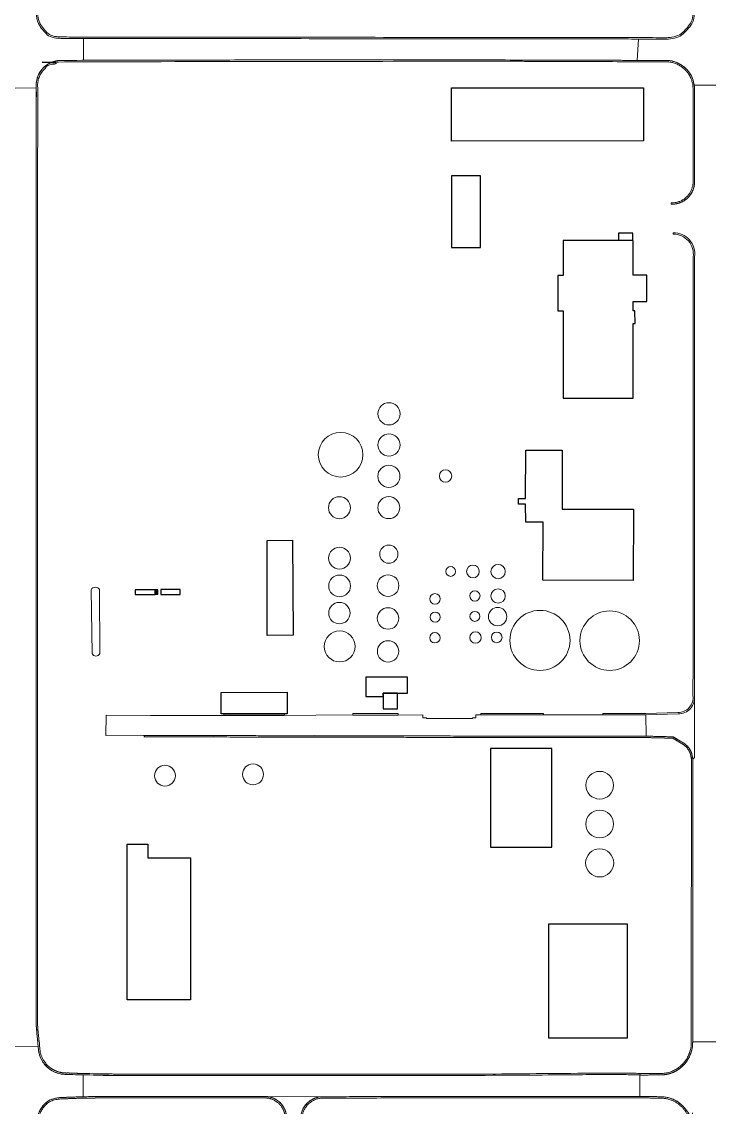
# Model space of a CAD drawing. Header units: millimetres. Extents: x 0 to 840, y 0 to 594.
# Drawn here: x 735.45 to 747.36, y 183.32 to 202.11 of the extents above; entities that cross this region are included whole.
import ezdxf

# ---------------------------------------------------------------- set-up
doc = ezdxf.new("R2010")
doc.units = ezdxf.units.MM
doc.layers.add('AC-0000-BESTAAND-co-06', color=1, linetype='Continuous')

msp = doc.modelspace()

# ---------------------------------------------------------------- linework, layer by layer
at = {"layer": 'AC-0000-BESTAAND-co-06', "linetype": 'Continuous', "lineweight": 13, "transparency": 33554687}
for p, q in [((736.523, 201.819), (736.526, 201.441)), ((746.131, 201.809), (746.108, 201.441)), ((735.341, 200.956), (735.707, 200.962)), ((747.498, 201.013), (747.098, 201.013)), ((746.261, 190.113), (746.264, 189.744)), ((735.741, 184.368), (735.332, 184.374)), ((736.519, 183.88), (736.516, 183.504)), ((746.155, 183.879), (746.156, 183.506)), ((739.638, 183.508), (740.665, 183.504))]:
    msp.add_line(p, q, dxfattribs=at)
at = {"layer": 'AC-0000-BESTAAND-co-06', "linetype": 'Continuous', "lineweight": 30, "transparency": 33554687}
for p, q in [((737.811, 192.275), (737.763, 192.275)), ((737.799, 192.26), (737.784, 192.234)), ((737.784, 192.22), (737.799, 192.195)), ((737.811, 192.193), (737.811, 192.275)), ((737.811, 192.193), (737.763, 192.193))]:
    msp.add_line(p, q, dxfattribs=at)
at = {"layer": 'AC-0000-BESTAAND-co-06', "linetype": 'Continuous', "lineweight": 13, "transparency": 33554687, "flags": 128}
for points in [[(746.699, 198.952, 0.426213), (747.103, 199.334), (747.103, 199.334), (747.102, 200.933), (747.098, 201.013), (747.098, 201.013, 0.342661), (746.66, 201.438), (746.66, 201.438), (745.642, 201.444), (740.958, 201.45), (736.526, 201.441), (736.114, 201.438), (736.114, 201.438, 0.431661), (735.707, 200.962), (735.707, 200.962), (735.704, 197.478)], [(745.516, 190.136), (746.261, 190.137), (746.814, 190.152), (746.814, 190.152, 0.458448), (747.076, 190.447), (747.076, 190.447), (747.078, 191.005), (747.078, 192.328), (747.08, 193.057), (747.078, 195.108), (747.079, 198.038), (747.079, 198.038, 0.460504), (746.734, 198.433), (746.734, 198.433), (746.734, 198.456), (746.734, 198.456, -0.468963), (747.103, 198.038), (747.103, 198.038), (747.1, 190.447), (747.1, 190.447, -0.463043), (746.817, 190.128), (746.817, 190.128), (746.261, 190.113), (745.516, 190.112), (745.516, 190.136)], [(735.704, 197.478), (735.706, 189.837), (735.703, 185.122), (735.703, 184.744), (735.741, 184.368), (735.741, 184.368, 0.434752), (736.25, 183.891), (736.25, 183.891), (736.519, 183.88), (737.41, 183.869), (743.217, 183.87), (745.746, 183.89), (746.155, 183.879)], [(736.804, 191.173), (736.8, 192.28), (736.8, 192.28, 0.595518), (736.656, 192.279), (736.656, 192.279), (736.672, 191.172), (736.672, 191.172, 0.636364), (736.804, 191.173)], [(736.915, 190.105), (737.683, 190.103), (740.005, 190.1), (740.548, 190.11), (742.4, 190.111), (742.4, 190.06), (742.46, 190.06), (742.46, 190.051), (743.258, 190.051), (743.258, 190.06), (743.318, 190.06), (743.318, 190.111), (746.261, 190.113), (746.817, 190.128), (746.817, 190.128, 0.463043), (747.1, 190.447)], [(746.731, 189.733), (746.819, 189.681), (746.92, 189.621), (746.92, 189.621, -0.163459), (747.056, 189.44), (747.056, 189.44), (747.073, 189.343)], [(739.638, 183.508, -0.429423), (740.042, 183.133), (740.042, 183.133), (740.282, 183.133), (740.282, 183.133, -0.399454), (740.665, 183.504)], [(746.156, 183.506), (746.512, 183.504), (746.512, 183.504, -0.155354), (746.836, 183.4), (746.836, 183.4, -0.115018), (747.021, 183.172), (747.021, 183.172, -0.099809), (747.068, 182.988)]]:
    msp.add_lwpolyline(points, format="xyb", dxfattribs=at)
at = {"layer": 'AC-0000-BESTAAND-co-06', "linetype": 'Continuous', "lineweight": 30, "transparency": 33554687, "flags": 128}
for points in [[(742.895, 200.964), (746.217, 200.964), (746.218, 200.047), (742.896, 200.044), (742.895, 200.964)], [(742.893, 199.442), (742.894, 198.422), (742.894, 198.199), (743.398, 198.2), (743.396, 199.443), (742.893, 199.442)], [(746.035, 198.323), (746.035, 198.447), (745.786, 198.447), (745.786, 198.324)], [(744.181, 193.445), (744.178, 193.757), (744.054, 193.759), (744.055, 193.857), (744.175, 193.859), (744.181, 194.696), (744.813, 194.695), (744.811, 193.675), (746.045, 193.673), (746.041, 192.44), (744.479, 192.444), (744.481, 193.446), (744.181, 193.445)], [(740.153, 191.49), (739.702, 191.488), (739.701, 193.132), (740.145, 193.134), (740.153, 191.49)], [(740.049, 190.132), (738.909, 190.13), (738.909, 190.502), (740.048, 190.504), (740.049, 190.132)], [(745.937, 186.496), (745.938, 184.516), (744.581, 184.516), (744.581, 186.496), (745.937, 186.496)]]:
    msp.add_lwpolyline(points, dxfattribs=at)
for points in [[(746.043, 195.595), (746.041, 196.887), (746.073, 196.887), (746.072, 197.107), (746.043, 197.107), (746.043, 197.269), (746.278, 197.269), (746.278, 197.725), (746.043, 197.725), (746.042, 198.323), (744.826, 198.324), (744.826, 197.716), (744.825, 197.716), (744.737, 197.716), (744.737, 197.103), (744.826, 197.103), (744.827, 195.595)], [(737.416, 192.193), (737.763, 192.193), (737.763, 192.275), (737.416, 192.275)], [(737.773, 192.26), (737.799, 192.26), (737.799, 192.195), (737.773, 192.195)], [(737.865, 192.193), (738.199, 192.193), (738.199, 192.281), (737.865, 192.281)], [(742.136, 190.764), (741.41, 190.764), (741.41, 190.428), (741.71, 190.428), (741.71, 190.488), (742.136, 190.488)], [(741.962, 190.488), (741.71, 190.488), (741.71, 190.216), (741.962, 190.216)], [(744.63, 189.532), (743.572, 189.531), (743.573, 187.82), (744.631, 187.82)], [(737.278, 187.874), (737.638, 187.876), (737.64, 187.637), (738.378, 187.638), (738.377, 187.49), (738.378, 185.18), (737.279, 185.18)]]:
    msp.add_lwpolyline(points, close=True, dxfattribs=at)
at = {"layer": 'AC-0000-BESTAAND-co-06', "linetype": 'Continuous', "lineweight": 13, "transparency": 33554687, "flags": 128}
for points in [[(747.103, 198.038), (747.1, 190.447), (747.105, 189.546), (747.105, 189.377), (747.073, 189.343), (747.071, 184.453), (747.491, 184.453), (747.494, 189.103), (747.492, 189.17)], [(736.915, 190.105), (736.912, 189.758), (738.778, 189.752), (740.526, 189.754), (742.397, 189.747), (746.264, 189.744), (746.731, 189.733)], [(738.952, 190.102), (738.952, 190.126), (740.005, 190.124), (740.005, 190.1), (738.952, 190.102)], [(744.489, 190.135), (744.489, 190.112), (743.405, 190.111), (743.405, 190.134), (744.081, 190.134), (744.489, 190.135)], [(736.516, 183.504), (737.405, 183.51), (739.638, 183.508)], [(740.665, 183.504), (743.235, 183.508), (746.156, 183.506)]]:
    msp.add_lwpolyline(points, dxfattribs=at)
msp.add_lwpolyline([(741.187, 190.11), (741.973, 190.11), (741.972, 190.134), (741.39, 190.136), (741.328, 190.137), (741.187, 190.134)], close=True, dxfattribs=at)
at = {"layer": 'AC-0000-BESTAAND-co-06', "linetype": 'Continuous', "lineweight": 13, "transparency": 33554687}
for centre, radius in [((741.812, 195.323), 0.192), ((740.975, 194.614), 0.386), ((741.812, 194.784), 0.192), ((741.811, 194.241), 0.192), ((742.792, 194.246), 0.107), ((740.955, 193.697), 0.19), ((741.81, 193.7), 0.191), ((740.956, 192.825), 0.19), ((741.81, 192.894), 0.158), ((742.881, 192.594), 0.0844), ((743.267, 192.594), 0.11), ((743.703, 192.592), 0.124), ((740.958, 192.344), 0.189), ((741.797, 192.349), 0.187), ((742.609, 192.12), 0.0907), ((743.3, 192.17), 0.0891), ((743.702, 192.169), 0.124), ((740.955, 191.873), 0.185), ((741.797, 191.781), 0.186), ((742.613, 191.805), 0.0868), ((743.3, 191.817), 0.0863), ((743.694, 191.813), 0.159), ((744.427, 191.401), 0.52), ((745.634, 191.397), 0.515), ((740.959, 191.296), 0.268), ((742.608, 191.447), 0.0899), ((743.31, 191.45), 0.0993), ((743.678, 191.453), 0.0923), ((741.798, 191.211), 0.185), ((737.934, 189.06), 0.18), ((739.459, 189.083), 0.181), ((745.462, 188.895), 0.24), ((745.462, 188.223), 0.24), ((745.461, 187.55), 0.243)]:
    msp.add_circle(centre, radius, dxfattribs=at)
at = {"layer": 'AC-0000-BESTAAND-co-06', "linetype": 'Continuous', "lineweight": 30, "transparency": 33554687}
msp.add_circle((737.78, 192.227), 0.006, dxfattribs=at)
at = {"layer": 'AC-0000-BESTAAND-co-06', "linetype": 'Continuous', "lineweight": 13, "transparency": 33554687}
msp.add_arc((746.744, 198.093), 0.363, 351.1642, 91.6624, dxfattribs=at)
for points, knots in [([(736.131, 201.845), (736.261, 201.844), (736.392, 201.844), (736.523, 201.843), (738.012, 201.842), (739.502, 201.84), (740.991, 201.839), (742.547, 201.838), (744.103, 201.836), (745.659, 201.835), (745.816, 201.834), (745.973, 201.834), (746.131, 201.833), (746.295, 201.833), (746.46, 201.833), (746.624, 201.832), (746.684, 201.834), (746.808, 201.849), (746.87, 201.9), (746.93, 201.95), (746.994, 202.019), (747.035, 202.084), (747.065, 202.132), (747.077, 202.213), (747.077, 202.259), (747.078, 202.351), (747.079, 202.443), (747.08, 202.535), (747.081, 203.249), (747.082, 203.963), (747.083, 204.677), (747.091, 204.669), (747.099, 204.661), (747.107, 204.653), (747.106, 203.947), (747.105, 203.241), (747.104, 202.535), (747.103, 202.443), (747.102, 202.351), (747.101, 202.259), (747.101, 202.21), (747.089, 202.123), (747.057, 202.073), (747.014, 202.004), (746.946, 201.931), (746.883, 201.879), (746.819, 201.826), (746.69, 201.81), (746.628, 201.808), (746.462, 201.809), (746.296, 201.809), (746.131, 201.809), (745.973, 201.81), (745.816, 201.81), (745.659, 201.811), (744.103, 201.812), (742.547, 201.814), (740.991, 201.815), (739.502, 201.816), (738.012, 201.818), (736.523, 201.819), (736.392, 201.82), (736.261, 201.82), (736.131, 201.821), (736.077, 201.821), (735.951, 201.831), (735.897, 201.882), (735.841, 201.935), (735.779, 202.008), (735.745, 202.077), (735.72, 202.127), (735.709, 202.206), (735.71, 202.255), (735.71, 202.347), (735.711, 202.439), (735.711, 202.531), (735.71, 204.741), (735.709, 206.952), (735.708, 209.163), (735.707, 212.481), (735.706, 215.798), (735.704, 219.115), (735.711, 219.28), (735.717, 219.445), (735.723, 219.609), (735.731, 219.609), (735.739, 219.609), (735.747, 219.609), (735.741, 219.444), (735.735, 219.279), (735.728, 219.115), (735.73, 217.346), (735.731, 215.577), (735.732, 213.808), (735.732, 213.781), (735.732, 213.753), (735.732, 213.726), (735.732, 212.205), (735.732, 210.684), (735.732, 209.163), (735.733, 207.403), (735.734, 205.643), (735.735, 203.882), (735.735, 203.875), (735.735, 203.868), (735.735, 203.86), (735.735, 203.798), (735.735, 203.735), (735.734, 203.672), (735.734, 203.637), (735.734, 203.602), (735.734, 203.567), (735.734, 203.48), (735.734, 203.393), (735.734, 203.306), (735.734, 203.253), (735.734, 203.199), (735.734, 203.145), (735.735, 202.961), (735.736, 202.778), (735.737, 202.594), (735.736, 202.482), (735.735, 202.369), (735.734, 202.257), (735.733, 202.21), (735.743, 202.135), (735.767, 202.087), (735.799, 202.023), (735.858, 201.953), (735.911, 201.904), (735.963, 201.854), (736.082, 201.845), (736.134, 201.845), (736.133, 201.845), (736.132, 201.845), (736.131, 201.845)], [0, 0, 0, 0, 0.016667, 0.016667, 0.016667, 0.033333, 0.033333, 0.033333, 0.05, 0.05, 0.05, 0.066667, 0.066667, 0.066667, 0.133333, 0.133333, 0.133333, 0.158228, 0.158228, 0.158228, 0.182426, 0.182426, 0.182426, 0.2, 0.2, 0.2, 0.233333, 0.233333, 0.233333, 0.266667, 0.266667, 0.266667, 0.333333, 0.333333, 0.333333, 0.366667, 0.366667, 0.366667, 0.4, 0.4, 0.4, 0.417777, 0.417777, 0.417777, 0.442024, 0.442024, 0.442024, 0.466667, 0.466667, 0.466667, 0.533333, 0.533333, 0.533333, 0.55, 0.55, 0.55, 0.566667, 0.566667, 0.566667, 0.583333, 0.583333, 0.583333, 0.6, 0.6, 0.6, 0.624077, 0.624077, 0.624077, 0.64861, 0.64861, 0.64861, 0.666667, 0.666667, 0.666667, 0.68, 0.68, 0.68, 0.693333, 0.693333, 0.693333, 0.706667, 0.706667, 0.706667, 0.72, 0.72, 0.72, 0.733333, 0.733333, 0.733333, 0.739394, 0.739394, 0.739394, 0.745455, 0.745455, 0.745455, 0.751515, 0.751515, 0.751515, 0.757576, 0.757576, 0.757576, 0.763636, 0.763636, 0.763636, 0.769697, 0.769697, 0.769697, 0.775758, 0.775758, 0.775758, 0.781818, 0.781818, 0.781818, 0.787879, 0.787879, 0.787879, 0.793939, 0.793939, 0.793939, 0.8, 0.8, 0.8, 0.866667, 0.866667, 0.866667, 0.884812, 0.884812, 0.884812, 0.909171, 0.909171, 0.909171, 0.933333, 0.933333, 0.933333, 1, 1, 1, 1]), ([(735.704, 219.115), (735.706, 215.798), (735.707, 212.481), (735.708, 209.163), (735.709, 206.952), (735.71, 204.741), (735.711, 202.531), (735.711, 202.439), (735.71, 202.347), (735.71, 202.255), (735.709, 202.206), (735.72, 202.127), (735.745, 202.077), (735.779, 202.008), (735.841, 201.935), (735.897, 201.882), (735.951, 201.831), (736.077, 201.821), (736.131, 201.821), (736.261, 201.82), (736.392, 201.82), (736.523, 201.819), (738.012, 201.818), (739.502, 201.816), (740.991, 201.815), (742.547, 201.814), (744.103, 201.812), (745.659, 201.811), (745.816, 201.81), (745.973, 201.81), (746.131, 201.809), (746.296, 201.809), (746.462, 201.809), (746.628, 201.808), (746.69, 201.81), (746.819, 201.826), (746.883, 201.879), (746.946, 201.931), (747.014, 202.004), (747.057, 202.073), (747.089, 202.123), (747.101, 202.21), (747.101, 202.259)], [0, 0, 0, 0, 0.083333, 0.083333, 0.083333, 0.166667, 0.166667, 0.166667, 0.25, 0.25, 0.25, 0.317712, 0.317712, 0.317712, 0.409713, 0.409713, 0.409713, 0.5, 0.5, 0.5, 0.55, 0.55, 0.55, 0.6, 0.6, 0.6, 0.65, 0.65, 0.65, 0.7, 0.7, 0.7, 0.75, 0.75, 0.75, 0.84241, 0.84241, 0.84241, 0.933336, 0.933336, 0.933336, 1, 1, 1, 1]), ([(747.071, 184.453), (747.071, 184.437), (747.07, 184.421), (747.07, 184.405), (747.069, 184.377), (747.064, 184.345), (747.056, 184.316), (747.043, 184.269), (747.028, 184.22), (747.004, 184.174), (746.979, 184.123), (746.945, 184.082), (746.903, 184.042), (746.846, 183.987), (746.787, 183.944), (746.714, 183.917), (746.667, 183.899), (746.619, 183.888), (746.572, 183.884), (746.54, 183.881), (746.507, 183.879), (746.475, 183.88), (746.369, 183.88), (746.262, 183.879), (746.155, 183.879)], [0, 0, 0, 0, 0.333333, 0.333333, 0.333333, 0.367542, 0.367542, 0.367542, 0.42506, 0.42506, 0.42506, 0.488442, 0.488442, 0.488442, 0.574532, 0.574532, 0.574532, 0.62991, 0.62991, 0.62991, 0.666667, 0.666667, 0.666667, 1, 1, 1, 1]), ([(735.704, 172.504), (735.704, 174.634), (735.703, 176.764), (735.703, 178.895), (735.705, 180.28), (735.707, 181.664), (735.708, 183.049), (735.711, 183.101), (735.722, 183.172), (735.748, 183.224), (735.767, 183.263), (735.79, 183.303), (735.818, 183.34), (735.841, 183.37), (735.868, 183.394), (735.895, 183.416), (735.953, 183.467), (736.066, 183.484), (736.125, 183.489), (736.255, 183.494), (736.386, 183.499), (736.516, 183.504)], [0, 0, 0, 0, 0.166667, 0.166667, 0.166667, 0.333333, 0.333333, 0.333333, 0.423157, 0.423157, 0.423157, 0.491289, 0.491289, 0.491289, 0.545442, 0.545442, 0.545442, 0.666667, 0.666667, 0.666667, 1, 1, 1, 1])]:
    msp.add_open_spline(points, degree=3, knots=knots, dxfattribs=at)
for points, weights, knots in [([(746.699, 198.952), (746.932, 198.941), (747.101, 199.101), (747.103, 199.334), (747.103, 199.867), (747.103, 200.4), (747.102, 200.933), (747.101, 200.96), (747.1, 200.987), (747.098, 201.013), (747.065, 201.247), (746.895, 201.412), (746.66, 201.438), (746.476, 201.437), (746.292, 201.436), (746.108, 201.436), (745.952, 201.439), (745.797, 201.441), (745.642, 201.444), (744.08, 201.446), (742.519, 201.448), (740.958, 201.45), (739.481, 201.447), (738.003, 201.444), (736.526, 201.441), (736.389, 201.44), (736.251, 201.439), (736.114, 201.438), (735.851, 201.425), (735.679, 201.224), (735.707, 200.962), (735.706, 199.801), (735.705, 198.64), (735.704, 197.478), (735.704, 194.931), (735.705, 192.384), (735.706, 189.837), (735.705, 188.265), (735.704, 186.694), (735.703, 185.122), (735.703, 184.996), (735.703, 184.87), (735.703, 184.744), (735.716, 184.619), (735.729, 184.493), (735.741, 184.368), (735.741, 184.073), (735.956, 183.872), (736.25, 183.891), (736.34, 183.887), (736.429, 183.884), (736.519, 183.88), (736.816, 183.876), (737.113, 183.872), (737.41, 183.869), (739.346, 183.869), (741.282, 183.87), (743.217, 183.87), (744.06, 183.877), (744.903, 183.883), (745.746, 183.89), (745.889, 183.886), (746.031, 183.883), (746.174, 183.88), (746.168, 183.879), (746.162, 183.879), (746.155, 183.879), (746.262, 183.879), (746.369, 183.88), (746.475, 183.88), (746.507, 183.879), (746.54, 183.881), (746.572, 183.884), (746.619, 183.888), (746.667, 183.899), (746.714, 183.917), (746.787, 183.944), (746.846, 183.987), (746.903, 184.042), (746.945, 184.082), (746.979, 184.123), (747.004, 184.174), (747.028, 184.22), (747.043, 184.269), (747.056, 184.316), (747.064, 184.345), (747.069, 184.377), (747.07, 184.405), (747.07, 184.421), (747.071, 184.437), (747.071, 184.453), (747.071, 186.083), (747.072, 187.713), (747.073, 189.343), (747.067, 189.376), (747.062, 189.408), (747.056, 189.44), (747.031, 189.514), (746.984, 189.577), (746.92, 189.621), (746.886, 189.641), (746.853, 189.661), (746.819, 189.681), (746.79, 189.698), (746.76, 189.715), (746.731, 189.733), (746.576, 189.736), (746.42, 189.74), (746.264, 189.744), (744.983, 189.745), (743.702, 189.746), (742.421, 189.747), (740.807, 189.75), (739.194, 189.753), (737.58, 189.756), (737.58, 189.748), (737.58, 189.74), (737.58, 189.732), (739.186, 189.729), (740.792, 189.726), (742.397, 189.723), (743.533, 189.722), (744.669, 189.721), (745.805, 189.72), (745.805, 189.72), (745.805, 189.72), (745.805, 189.72), (745.958, 189.72), (746.111, 189.72), (746.264, 189.72), (746.418, 189.716), (746.571, 189.712), (746.724, 189.709), (746.752, 189.692), (746.78, 189.676), (746.807, 189.66), (746.84, 189.641), (746.873, 189.621), (746.905, 189.602), (746.966, 189.56), (747.01, 189.502), (747.033, 189.432), (747.038, 189.402), (747.043, 189.372), (747.049, 189.341), (747.048, 187.712), (747.047, 186.082), (747.047, 184.453), (747.047, 184.438), (747.046, 184.423), (747.046, 184.407), (747.045, 184.38), (747.04, 184.349), (747.033, 184.322), (747.021, 184.277), (747.006, 184.23), (746.983, 184.186), (746.958, 184.137), (746.926, 184.098), (746.886, 184.059), (746.831, 184.007), (746.774, 183.966), (746.704, 183.939), (746.66, 183.922), (746.614, 183.912), (746.569, 183.908), (746.538, 183.905), (746.505, 183.903), (746.475, 183.904), (746.232, 183.907), (745.989, 183.91), (745.746, 183.914), (744.903, 183.907), (744.06, 183.901), (743.217, 183.894), (741.282, 183.894), (739.346, 183.893), (737.41, 183.893), (737.13, 183.896), (736.849, 183.9), (736.568, 183.904), (736.552, 183.904), (736.536, 183.904), (736.52, 183.904), (736.431, 183.908), (736.343, 183.911), (736.254, 183.915), (735.971, 183.896), (735.764, 184.091), (735.765, 184.374), (735.752, 184.498), (735.74, 184.622), (735.727, 184.745), (735.727, 184.871), (735.727, 184.997), (735.727, 185.122), (735.728, 186.694), (735.729, 188.265), (735.73, 189.837), (735.729, 192.384), (735.728, 194.931), (735.728, 197.478), (735.728, 197.478), (735.728, 197.478), (735.728, 197.478), (735.729, 198.64), (735.73, 199.801), (735.731, 200.962), (735.706, 201.209), (735.867, 201.398), (736.114, 201.414), (738.07, 201.417), (740.026, 201.421), (741.982, 201.425), (742.469, 201.424), (742.957, 201.424), (743.444, 201.424), (743.575, 201.424), (743.706, 201.424), (743.836, 201.424), (744.08, 201.423), (744.324, 201.423), (744.567, 201.423), (745.116, 201.421), (745.665, 201.418), (746.215, 201.415), (746.329, 201.415), (746.443, 201.414), (746.557, 201.414), (746.59, 201.414), (746.623, 201.414), (746.656, 201.414), (746.878, 201.389), (747.04, 201.234), (747.075, 201.012), (747.076, 200.986), (747.077, 200.959), (747.078, 200.932), (747.079, 200.4), (747.079, 199.867), (747.079, 199.334), (747.074, 199.118), (746.917, 198.968), (746.7, 198.973), (746.7, 198.966), (746.699, 198.959), (746.699, 198.952), (746.699, 198.952), (746.699, 198.952), (746.699, 198.952), (746.699, 198.952), (746.699, 198.952), (746.699, 198.952)], [1, 0.795024987981, 0.795024987981, 1, 1, 1, 1, 1, 1, 1, 0.859895152396, 0.859895152396, 1, 1, 1, 1, 1, 1, 1, 1, 1, 1, 1, 1, 1, 1, 1, 1, 0.790579592471, 0.790579592471, 1, 1, 1, 1, 1, 1, 1, 1, 1, 1, 1, 1, 1, 1, 1, 1, 0.788048414194, 0.788048414194, 1, 1, 1, 1, 1, 1, 1, 1, 1, 1, 1, 1, 1, 1, 1, 1, 1, 1, 1, 1, 1, 1, 1, 1, 1, 1, 1, 1, 1, 1, 1, 1, 1, 1, 1, 1, 1, 1, 1, 1, 1, 1, 1, 1, 1, 1, 1, 1, 1, 0.965301980866, 0.965301980866, 1, 1, 1, 1, 1, 1, 1, 1, 1, 1, 1, 1, 1, 1, 1, 1, 1, 1, 1, 1, 1, 1, 1, 1, 1, 1, 1, 1, 1, 1, 1, 1, 1, 1, 1, 1, 1, 1, 1, 1, 0.965301980866, 0.965301980866, 1, 1, 1, 1, 1, 1, 1, 1, 1, 1, 1, 1, 1, 1, 1, 1, 1, 1, 1, 1, 1, 1, 1, 1, 1, 1, 1, 1, 1, 1, 1, 1, 1, 1, 1, 1, 1, 1, 1, 1, 1, 1, 1, 1, 1, 1, 0.788048414194, 0.788048414194, 1, 1, 1, 1, 1, 1, 1, 1, 1, 1, 1, 1, 1, 1, 1, 1, 1, 1, 1, 0.795737370294, 0.795737370294, 1, 1, 1, 1, 1, 1, 1, 1, 1, 1, 1, 1, 1, 1, 1, 1, 1, 1, 1, 1, 1, 1, 0.862890474782, 0.862890474782, 1, 1, 1, 1, 1, 1, 1, 0.805205473, 0.805205473, 1, 1, 1, 1, 1, 1, 1, 1, 1, 1], [0, 0, 0, 0, 0.022727, 0.022727, 0.022727, 0.034091, 0.034091, 0.034091, 0.045455, 0.045455, 0.045455, 0.068182, 0.068182, 0.068182, 0.090909, 0.090909, 0.090909, 0.096591, 0.096591, 0.096591, 0.102273, 0.102273, 0.102273, 0.107955, 0.107955, 0.107955, 0.113636, 0.113636, 0.113636, 0.136364, 0.136364, 0.136364, 0.159091, 0.159091, 0.159091, 0.164773, 0.164773, 0.164773, 0.170455, 0.170455, 0.170455, 0.176136, 0.176136, 0.176136, 0.181818, 0.181818, 0.181818, 0.204545, 0.204545, 0.204545, 0.209091, 0.209091, 0.209091, 0.213636, 0.213636, 0.213636, 0.218182, 0.218182, 0.218182, 0.222727, 0.222727, 0.222727, 0.227273, 0.227273, 0.227273, 0.25, 0.25, 0.25, 0.272727, 0.272727, 0.272727, 0.275233, 0.275233, 0.275233, 0.279009, 0.279009, 0.279009, 0.284879, 0.284879, 0.284879, 0.2892, 0.2892, 0.2892, 0.293122, 0.293122, 0.293122, 0.295455, 0.295455, 0.295455, 0.318182, 0.318182, 0.318182, 0.329545, 0.329545, 0.329545, 0.340909, 0.340909, 0.340909, 0.363636, 0.363636, 0.363636, 0.375, 0.375, 0.375, 0.386364, 0.386364, 0.386364, 0.409091, 0.409091, 0.409091, 0.431818, 0.431818, 0.431818, 0.454545, 0.454545, 0.454545, 0.477273, 0.477273, 0.477273, 0.5, 0.5, 0.5, 0.522727, 0.522727, 0.522727, 0.545455, 0.545455, 0.545455, 0.568182, 0.568182, 0.568182, 0.590909, 0.590909, 0.590909, 0.602273, 0.602273, 0.602273, 0.613636, 0.613636, 0.613636, 0.636364, 0.636364, 0.636364, 0.643939, 0.643939, 0.643939, 0.651515, 0.651515, 0.651515, 0.659091, 0.659091, 0.659091, 0.661412, 0.661412, 0.661412, 0.665336, 0.665336, 0.665336, 0.669631, 0.669631, 0.669631, 0.675521, 0.675521, 0.675521, 0.679279, 0.679279, 0.679279, 0.681818, 0.681818, 0.681818, 0.6875, 0.6875, 0.6875, 0.693182, 0.693182, 0.693182, 0.698864, 0.698864, 0.698864, 0.704545, 0.704545, 0.704545, 0.715909, 0.715909, 0.715909, 0.727273, 0.727273, 0.727273, 0.75, 0.75, 0.75, 0.755682, 0.755682, 0.755682, 0.761364, 0.761364, 0.761364, 0.767045, 0.767045, 0.767045, 0.772727, 0.772727, 0.772727, 0.795455, 0.795455, 0.795455, 0.818182, 0.818182, 0.818182, 0.840909, 0.840909, 0.840909, 0.844156, 0.844156, 0.844156, 0.847403, 0.847403, 0.847403, 0.850649, 0.850649, 0.850649, 0.853896, 0.853896, 0.853896, 0.857143, 0.857143, 0.857143, 0.86039, 0.86039, 0.86039, 0.863636, 0.863636, 0.863636, 0.886364, 0.886364, 0.886364, 0.897727, 0.897727, 0.897727, 0.909091, 0.909091, 0.909091, 0.931818, 0.931818, 0.931818, 0.954545, 0.954545, 0.954545, 0.977273, 0.977273, 0.977273, 1, 1, 1, 1]), ([(736.553, 162.724), (736.46, 162.724), (736.362, 162.724), (736.27, 162.724), (736.18, 162.724), (736.089, 162.746), (736, 162.782), (735.88, 162.83), (735.79, 162.939), (735.721, 163.028), (735.643, 163.128), (735.63, 163.338), (735.633, 163.436), (735.633, 163.434), (735.633, 163.433), (735.633, 163.431), (735.666, 163.895), (735.7, 164.358), (735.733, 164.821), (735.732, 165.272), (735.731, 165.723), (735.731, 166.174), (735.73, 166.995), (735.73, 167.816), (735.729, 168.637), (735.729, 169.712), (735.729, 170.786), (735.729, 171.861), (735.728, 172.054), (735.728, 172.247), (735.727, 172.44), (735.727, 172.461), (735.728, 172.482), (735.728, 172.504), (735.728, 172.504), (735.728, 172.504), (735.728, 172.504), (735.728, 174.634), (735.727, 176.764), (735.727, 178.895), (735.729, 180.279), (735.73, 181.663), (735.732, 183.047), (735.735, 183.096), (735.746, 183.165), (735.77, 183.215), (735.789, 183.252), (735.81, 183.29), (735.837, 183.325), (735.858, 183.352), (735.883, 183.374), (735.907, 183.395), (735.964, 183.444), (736.072, 183.461), (736.129, 183.465), (736.258, 183.47), (736.387, 183.475), (736.517, 183.48), (736.813, 183.482), (737.109, 183.484), (737.406, 183.486), (738.15, 183.485), (738.894, 183.484), (739.638, 183.484), (739.854, 183.495), (740.012, 183.348), (740.018, 183.133), (740.018, 183.062), (740.017, 182.992), (740.017, 182.922), (740.025, 182.922), (740.033, 182.922), (740.041, 182.922), (740.041, 182.992), (740.042, 183.062), (740.042, 183.133), (740.039, 183.364), (739.87, 183.522), (739.638, 183.508), (738.894, 183.508), (738.15, 183.509), (737.405, 183.51), (737.109, 183.508), (736.813, 183.506), (736.516, 183.504), (736.386, 183.499), (736.255, 183.494), (736.125, 183.489), (736.066, 183.484), (735.953, 183.467), (735.895, 183.416), (735.868, 183.394), (735.841, 183.37), (735.818, 183.34), (735.79, 183.303), (735.767, 183.263), (735.748, 183.224), (735.722, 183.172), (735.711, 183.101), (735.708, 183.049), (735.707, 181.664), (735.705, 180.28), (735.703, 178.895), (735.703, 176.764), (735.704, 174.634), (735.704, 172.504), (735.704, 172.483), (735.703, 172.461), (735.703, 172.44), (735.704, 172.247), (735.704, 172.054), (735.705, 171.861), (735.705, 170.786), (735.705, 169.712), (735.705, 168.637), (735.706, 167.816), (735.706, 166.995), (735.707, 166.174), (735.707, 165.724), (735.708, 165.273), (735.708, 164.823), (735.675, 164.359), (735.643, 163.895), (735.61, 163.431), (735.606, 163.331), (735.62, 163.118), (735.699, 163.016), (735.771, 162.923), (735.864, 162.81), (735.989, 162.76), (736.081, 162.722), (736.176, 162.699), (736.27, 162.699), (736.358, 162.699), (736.452, 162.7), (736.541, 162.7), (736.545, 162.708), (736.549, 162.716), (736.553, 162.724)], [1, 1, 1, 1, 1, 1, 1, 1, 1, 1, 1, 1, 1, 1, 1, 1, 1, 1, 1, 1, 1, 1, 1, 1, 1, 1, 1, 1, 1, 1, 1, 1, 1, 1, 1, 1, 1, 1, 1, 1, 1, 1, 1, 1, 1, 1, 1, 1, 1, 1, 1, 1, 1, 1, 1, 1, 1, 1, 1, 1, 1, 1, 1, 1, 0.798392317005, 0.798392317005, 1, 1, 1, 1, 1, 1, 1, 1, 1, 1, 0.792408439284, 0.792408439284, 1, 1, 1, 1, 1, 1, 1, 1, 1, 1, 1, 1, 1, 1, 1, 1, 1, 1, 1, 1, 1, 1, 1, 1, 1, 1, 1, 1, 1, 1, 1, 1, 1, 1, 1, 1, 1, 1, 1, 1, 1, 1, 1, 1, 1, 1, 1, 1, 1, 1, 1, 1, 1, 1, 1, 1, 1, 1, 1, 1, 1], [0, 0, 0, 0, 0.01048, 0.01048, 0.01048, 0.020737, 0.020737, 0.020737, 0.034541, 0.034541, 0.034541, 0.05, 0.05, 0.05, 0.1, 0.1, 0.1, 0.15, 0.15, 0.15, 0.16, 0.16, 0.16, 0.17, 0.17, 0.17, 0.18, 0.18, 0.18, 0.19, 0.19, 0.19, 0.2, 0.2, 0.2, 0.25, 0.25, 0.25, 0.275, 0.275, 0.275, 0.3, 0.3, 0.3, 0.31362, 0.31362, 0.31362, 0.323805, 0.323805, 0.323805, 0.331636, 0.331636, 0.331636, 0.35, 0.35, 0.35, 0.4, 0.4, 0.4, 0.425, 0.425, 0.425, 0.45, 0.45, 0.45, 0.5, 0.5, 0.5, 0.516667, 0.516667, 0.516667, 0.533333, 0.533333, 0.533333, 0.55, 0.55, 0.55, 0.6, 0.6, 0.6, 0.625, 0.625, 0.625, 0.65, 0.65, 0.65, 0.7, 0.7, 0.7, 0.718184, 0.718184, 0.718184, 0.726307, 0.726307, 0.726307, 0.736526, 0.736526, 0.736526, 0.75, 0.75, 0.75, 0.775, 0.775, 0.775, 0.8, 0.8, 0.8, 0.81, 0.81, 0.81, 0.82, 0.82, 0.82, 0.83, 0.83, 0.83, 0.84, 0.84, 0.84, 0.85, 0.85, 0.85, 0.9, 0.9, 0.9, 0.915502, 0.915502, 0.915502, 0.929604, 0.929604, 0.929604, 0.940099, 0.940099, 0.940099, 0.95, 0.95, 0.95, 1, 1, 1, 1]), ([(745.526, 176.682), (745.526, 176.682), (745.529, 176.643), (745.537, 176.599), (745.549, 176.561), (745.583, 176.449), (745.621, 176.336), (745.675, 176.227), (745.705, 176.168), (745.751, 176.121), (745.792, 176.071), (745.842, 176.01), (745.941, 175.968), (745.991, 175.941), (746.034, 175.928), (746.078, 175.915), (746.121, 175.903), (746.18, 175.903), (746.239, 175.903), (746.297, 175.903), (746.297, 175.903), (746.297, 175.903), (746.297, 175.903), (746.343, 175.904), (746.389, 175.906), (746.435, 175.907), (746.69, 175.91), (746.905, 176.047), (747.014, 176.277), (747.024, 176.314), (747.034, 176.352), (747.044, 176.389), (747.044, 176.491), (747.043, 176.594), (747.043, 176.696), (747.043, 176.696), (747.043, 176.696), (747.043, 176.696), (747.043, 178.793), (747.043, 180.891), (747.044, 182.988), (747.029, 183.046), (747.014, 183.104), (747, 183.162), (746.958, 183.248), (746.897, 183.322), (746.822, 183.38), (746.73, 183.445), (746.623, 183.48), (746.51, 183.48), (746.392, 183.481), (746.274, 183.482), (746.155, 183.482), (746.161, 183.482), (746.167, 183.482), (746.172, 183.482), (746.151, 183.483), (746.13, 183.484), (746.109, 183.485), (745.909, 183.485), (745.708, 183.485), (745.508, 183.485), (744.75, 183.485), (743.992, 183.484), (743.235, 183.484), (742.378, 183.483), (741.522, 183.481), (740.665, 183.48), (740.463, 183.475), (740.318, 183.335), (740.306, 183.133), (740.305, 182.584), (740.305, 182.035), (740.305, 181.486), (740.297, 181.486), (740.289, 181.486), (740.281, 181.486), (740.281, 182.035), (740.281, 182.584), (740.282, 183.133), (740.291, 183.351), (740.448, 183.502), (740.665, 183.504), (741.522, 183.505), (742.378, 183.507), (743.235, 183.508), (744.214, 183.507), (745.193, 183.507), (746.173, 183.506), (746.167, 183.506), (746.161, 183.506), (746.156, 183.506), (746.274, 183.506), (746.393, 183.505), (746.512, 183.504), (746.629, 183.504), (746.741, 183.468), (746.836, 183.4), (746.915, 183.339), (746.978, 183.262), (747.021, 183.172), (747.049, 183.114), (747.065, 183.052), (747.068, 182.988), (747.067, 180.891), (747.067, 178.793), (747.067, 176.696), (747.067, 176.593), (747.068, 176.489), (747.068, 176.386), (747.058, 176.346), (747.047, 176.307), (747.037, 176.268), (746.926, 176.028), (746.703, 175.885), (746.439, 175.883), (746.392, 175.882), (746.345, 175.88), (746.298, 175.879), (746.238, 175.879), (746.178, 175.879), (746.118, 175.879), (746.072, 175.892), (746.026, 175.905), (745.981, 175.919), (745.929, 175.947), (745.827, 175.99), (745.776, 176.053), (745.733, 176.105), (745.685, 176.154), (745.654, 176.215), (745.599, 176.326), (745.56, 176.441), (745.525, 176.554), (745.513, 176.594), (745.505, 176.64), (745.502, 176.679), (745.51, 176.679), (745.518, 176.679), (745.526, 176.679), (745.526, 176.68), (745.526, 176.681), (745.526, 176.682)], [1, 1, 1, 1, 1, 1, 1, 1, 1, 1, 1, 1, 1, 1, 1, 1, 1, 1, 1, 1, 1, 1, 1, 1, 1, 1, 0.898546106514, 0.898546106514, 1, 1, 1, 1, 1, 1, 1, 1, 1, 1, 1, 1, 1, 1, 1, 1, 0.982591540124, 0.982591540124, 1, 0.968578458086, 0.968578458086, 1, 1, 1, 1, 1, 1, 1, 1, 1, 1, 1, 1, 1, 1, 1, 1, 1, 1, 1, 0.823120229414, 0.823120229414, 1, 1, 1, 1, 1, 1, 1, 1, 1, 1, 0.816524446517, 0.816524446517, 1, 1, 1, 1, 1, 1, 1, 1, 1, 1, 1, 1, 1, 0.968578458086, 0.968578458086, 1, 0.982591540124, 0.982591540124, 1, 0.986848551735, 0.986848551735, 1, 1, 1, 1, 1, 1, 1, 1, 1, 1, 0.896144525396, 0.896144525396, 1, 1, 1, 1, 1, 1, 1, 1, 1, 1, 1, 1, 1, 1, 1, 1, 1, 1, 1, 1, 1, 1, 1, 1, 1, 1, 1, 1], [0, 0, 0, 0, 0.002243, 0.004487, 0.004487, 0.004487, 0.017537, 0.017537, 0.017537, 0.02467, 0.02467, 0.02467, 0.033333, 0.033333, 0.033333, 0.05, 0.05, 0.05, 0.066667, 0.066667, 0.066667, 0.1, 0.1, 0.1, 0.133333, 0.133333, 0.133333, 0.166667, 0.166667, 0.166667, 0.183333, 0.183333, 0.183333, 0.2, 0.2, 0.2, 0.233333, 0.233333, 0.233333, 0.266667, 0.266667, 0.266667, 0.3, 0.3, 0.3, 0.333333, 0.333333, 0.333333, 0.366667, 0.366667, 0.366667, 0.4, 0.4, 0.4, 0.433333, 0.433333, 0.433333, 0.441667, 0.441667, 0.441667, 0.45, 0.45, 0.45, 0.458333, 0.458333, 0.458333, 0.466667, 0.466667, 0.466667, 0.5, 0.5, 0.5, 0.511111, 0.511111, 0.511111, 0.522222, 0.522222, 0.522222, 0.533333, 0.533333, 0.533333, 0.566667, 0.566667, 0.566667, 0.583333, 0.583333, 0.583333, 0.6, 0.6, 0.6, 0.633333, 0.633333, 0.633333, 0.666667, 0.666667, 0.666667, 0.7, 0.7, 0.7, 0.733333, 0.733333, 0.733333, 0.766667, 0.766667, 0.766667, 0.777778, 0.777778, 0.777778, 0.788889, 0.788889, 0.788889, 0.8, 0.8, 0.8, 0.833333, 0.833333, 0.833333, 0.866667, 0.866667, 0.866667, 0.883333, 0.883333, 0.883333, 0.9, 0.9, 0.9, 0.908706, 0.908706, 0.908706, 0.915918, 0.915918, 0.915918, 0.928812, 0.928812, 0.928812, 0.933333, 0.933333, 0.933333, 0.966667, 0.966667, 0.966667, 1, 1, 1, 1])]:
    msp.add_rational_spline(points, weights, degree=3, knots=knots, dxfattribs=at)

doc.saveas('drawing.dxf')
